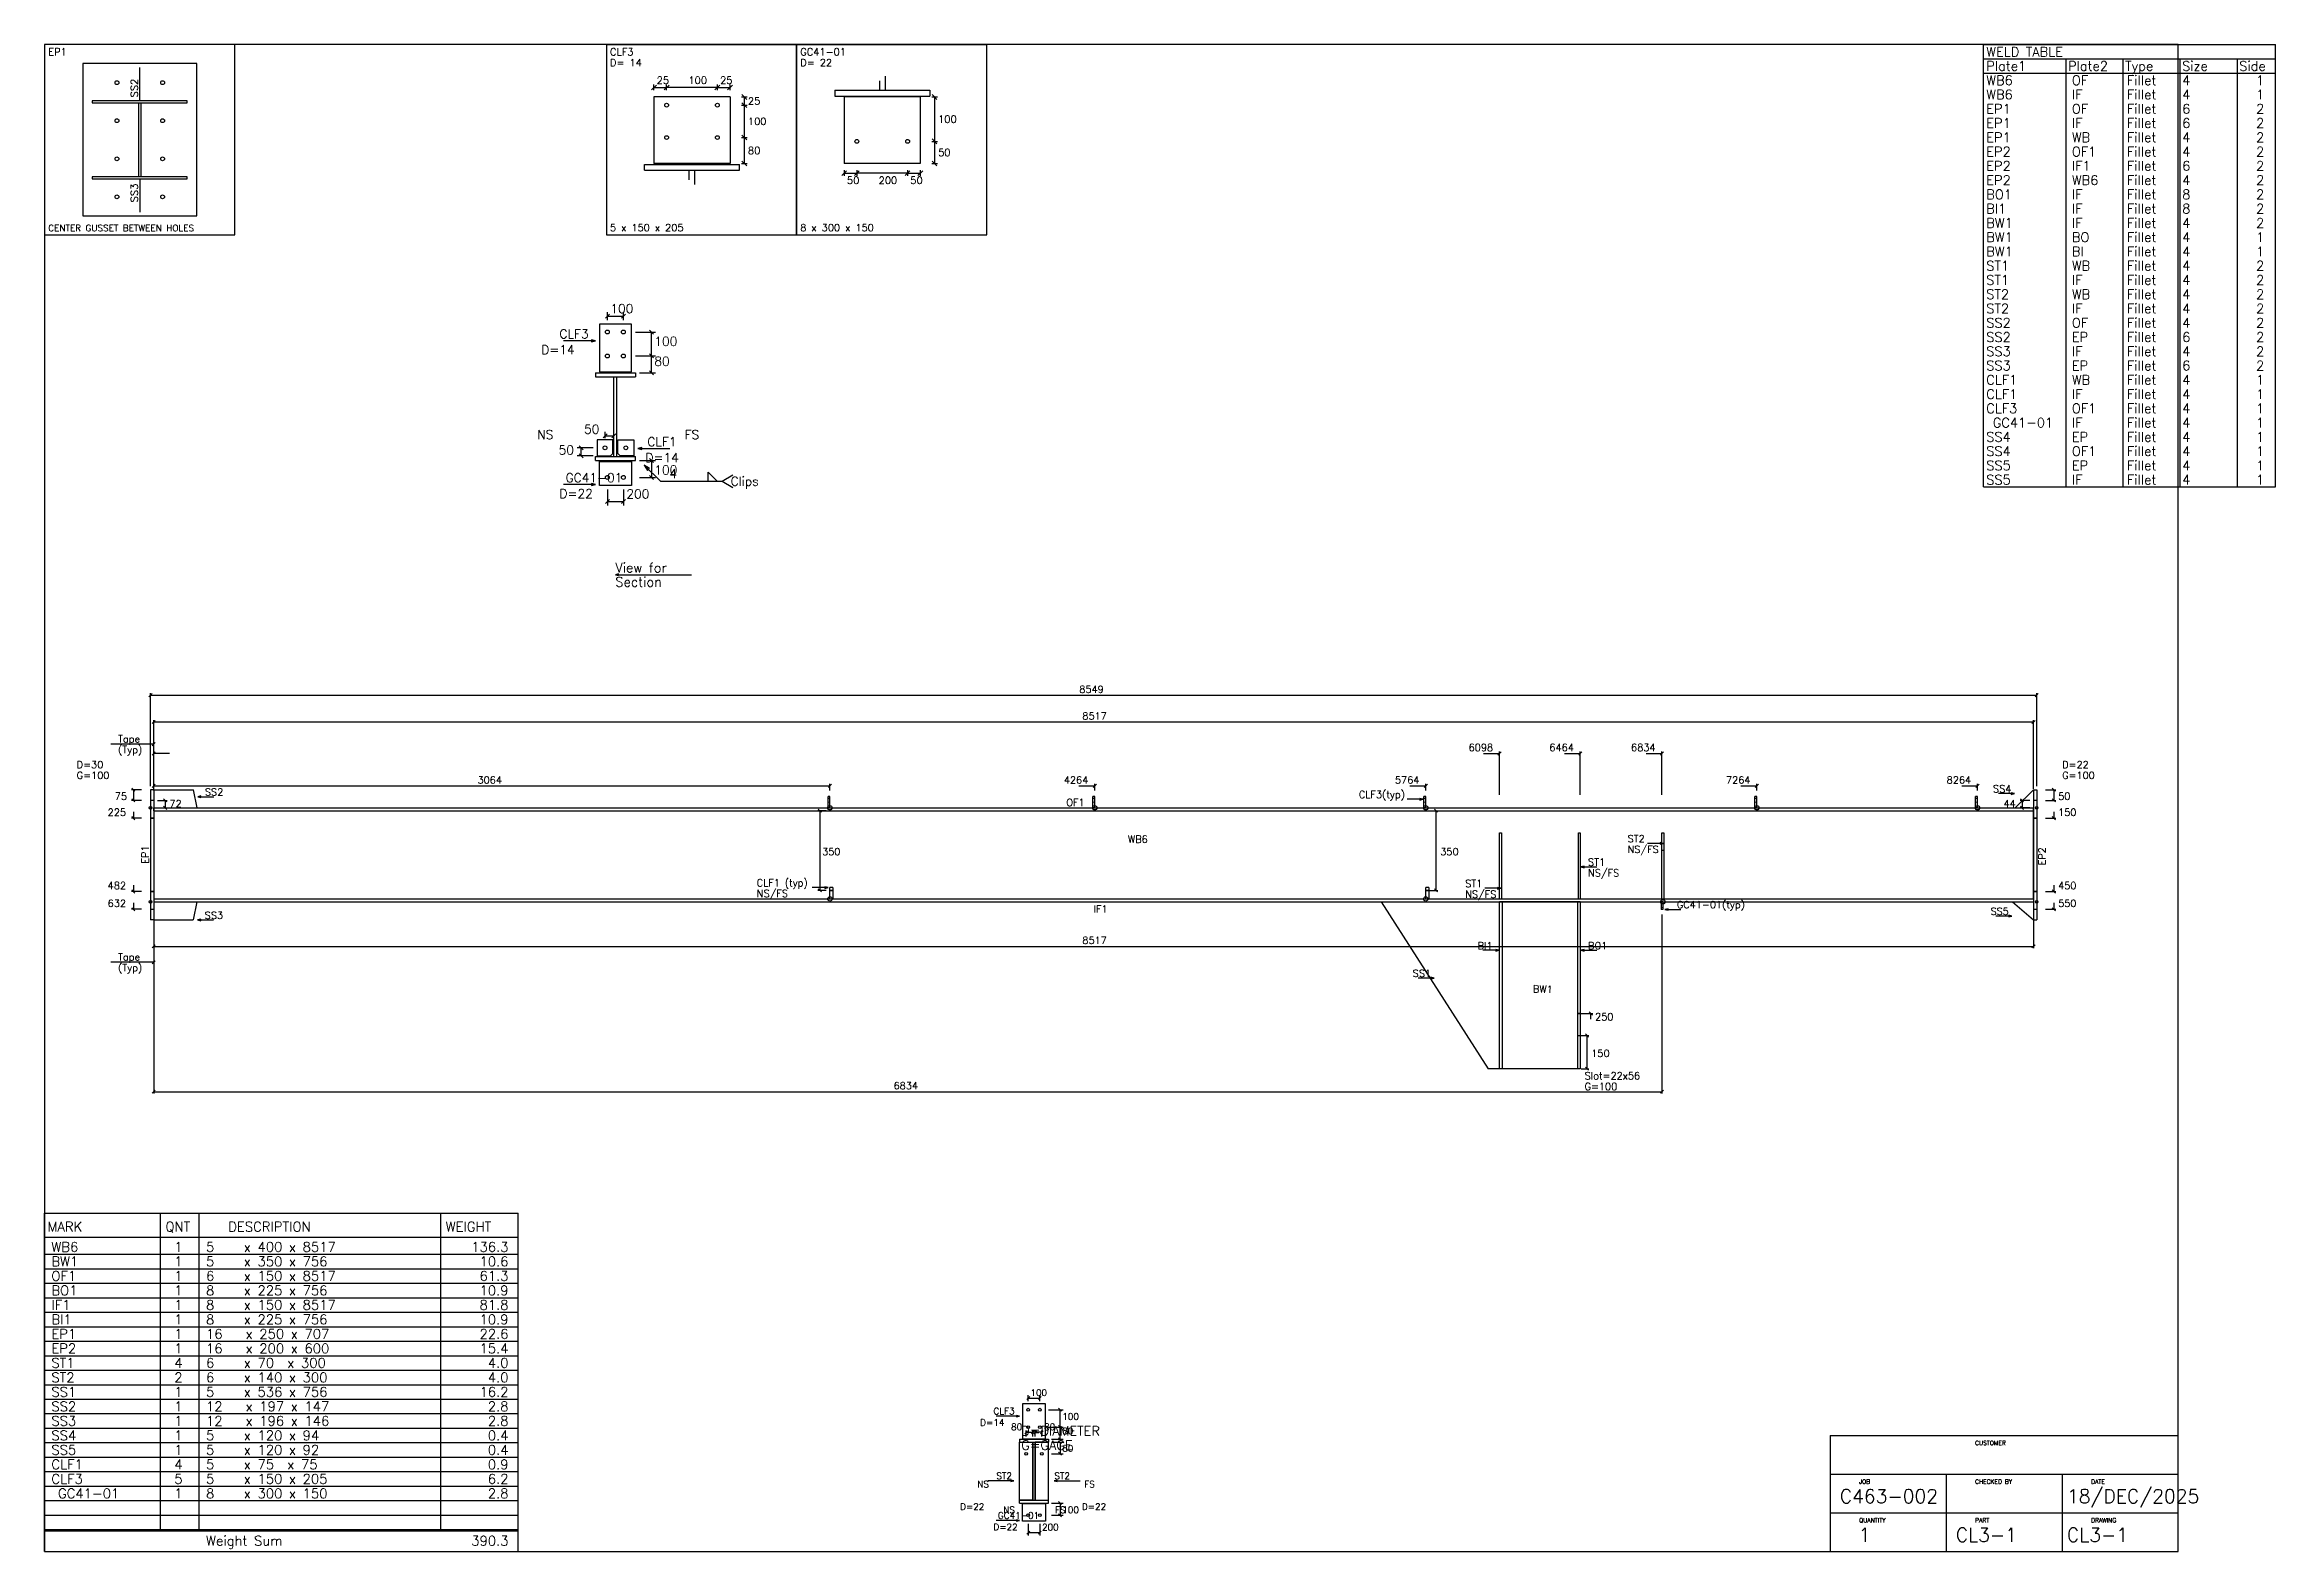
# Model space of a CAD drawing. Extents: x 0 to 879, y 0 to 594.
import ezdxf
from ezdxf.enums import TextEntityAlignment as Align

# ---------------------------------------------------------------- set-up
doc = ezdxf.new("R2010")
doc.units = 0
doc.linetypes.add('CONTIN', pattern=[0])
doc.linetypes.add('DASHED', pattern=[2.3812, 1.5875, -0.7937])
doc.layers.get('0').update_dxf_attribs({"linetype": 'CONTIN'})
for name, color, linetype in [('1', 7, 'CONTIN'), ('11', 7, 'CONTIN'), ('12', 2, 'CONTIN'), ('13', 2, 'CONTIN'), ('14', 7, 'CONTIN'), ('15', 6, 'CONTIN'), ('2', 7, 'CONTIN'), ('20', 7, 'CONTIN'), ('21', 7, 'CONTIN'), ('22', 7, 'CONTIN'), ('3', 1, 'CONTIN'), ('4', 1, 'CONTIN'), ('5', 7, 'CONTIN'), ('6', 4, 'CONTIN'), ('7', 3, 'DASHED'), ('9', 7, 'CONTIN')]:
    doc.layers.add(name, color=color, linetype=linetype)
doc.styles.add('SIMPLEX', font='SIMPLEX')

# ---------------------------------------------------------------- blocks, each defined once
blk = doc.blocks.new('ARROW')
at = {"layer": '2'}
blk.add_line((-0.635, -0.635), (0.635, 0.635), dxfattribs=at)
blk = doc.blocks.new('FLGHOL')
at = {"layer": '6'}
blk.add_solid([(-6.35, 0), (6.35, 0), (-6.35, 25.4), (6.35, 25.4)], dxfattribs=at)
blk = doc.blocks.new('GRTCLPB')
at = {"layer": '13'}
for p, q in [((-12.7, 0), (-12.7, 152.4)), ((-12.7, 152.4), (12.7, 152.4)), ((-12.7, 0), (12.7, 0)), ((12.7, 0), (12.7, 152.4))]:
    blk.add_line(p, q, dxfattribs=at)
at = {"layer": '6'}
for points in [[(-12.7, 119.38), (12.7, 119.38), (-12.7, 134.62), (12.7, 134.62)], [(-12.7, 68.58), (12.7, 68.58), (-12.7, 83.82), (12.7, 83.82)]]:
    blk.add_solid(points, dxfattribs=at)
blk = doc.blocks.new('ARROWP')
for p, q in [((0, 0), (-1.27, 0.317)), ((-1.27, 0.317), (-1.27, -0.317)), ((-1.27, -0.317), (0, 0))]:
    blk.add_line(p, q)
blk = doc.blocks.new('GRTCLP1')
at = {"layer": '13'}
for p, q in [((-12.7, 0), (-12.7, 101.6)), ((-12.7, 101.6), (12.7, 101.6)), ((-12.7, 0), (12.7, 0)), ((12.7, 0), (12.7, 101.6))]:
    blk.add_line(p, q, dxfattribs=at)
at = {"layer": '6'}
blk.add_solid([(-12.7, 68.58), (12.7, 68.58), (-12.7, 83.82), (12.7, 83.82)], dxfattribs=at)
blk = doc.blocks.new('BRCCLP', base_point=(12.7, 0))
at = {"layer": '1'}
blk.add_solid([(-12.7, 68.58), (12.7, 68.58), (-12.7, 83.82), (12.7, 83.82)], dxfattribs=at)
at = {"layer": '2'}
for p in [(-12.7, 101.6), (12.7, 0)]:
    blk.add_line(p, (12.7, 101.6), dxfattribs=at)
blk = doc.blocks.new('CIRCLE')
at = {"layer": '1'}
blk.add_circle((0, 0), 10.2, dxfattribs=at)
blk = doc.blocks.new('ASMPIECE', base_point=(246, -6))
at = {"layer": '1'}
for p, q in [((246, -6), (246, 6.971)), ((246, 6.971), (8763.483, 6.971)), ((8763.483, -6), (8763.483, 6.971)), ((246, -6), (246, -406)), ((246, -6), (8763.483, -6)), ((8763.483, -406), (8763.483, -6)), ((3322.971, -354.116), (3322.971, -406)), ((6022.971, -354.116), (6022.971, -406)), ((246, -406), (246, -418.971)), ((246, -406), (8763.483, -406)), ((246, -418.971), (8763.483, -418.971)), ((5807.522, -418.971), (6293.2, -1174.971)), ((6344, -1174.971), (6344, -418.971)), ((6710, -418.971), (6344, -418.971)), ((6356.971, -1174.971), (6356.971, -418.971)), ((6697.028, -418.971), (6697.028, -1174.971)), ((6710, -418.971), (6710, -1174.971)), ((8763.483, -406), (8763.483, -418.971)), ((6344, -1174.971), (6293.2, -1174.971)), ((6710, -1174.971), (6344, -1174.971))]:
    blk.add_line(p, q, dxfattribs=at)
at = {"layer": '12'}
for p, q in [((246, 89.266), (231.588, 89.266)), ((231.588, 89.266), (231.588, -501.266)), ((246, 89.266), (246, -501.266)), ((8763.483, 89.265), (8777.896, 89.265)), ((8763.483, 89.265), (8763.483, -501.266)), ((8777.896, 89.265), (8777.896, -501.266)), ((246, -501.266), (231.588, -501.266)), ((8763.483, -501.266), (8777.896, -501.266))]:
    blk.add_line(p, q, dxfattribs=at)
at = {"layer": '15'}
for centre in [(3310, 6.971), (4510, 6.971), (6010, 6.971), (7510, 6.971), (8510, 6.971), (3310, -406), (6010, -406), (7084.323, -418.971)]:
    blk.add_circle(centre, 9.685, dxfattribs=at)
at = {"layer": '2'}
for p, q in [((231.588, 104.931), (231.588, 525.816)), ((231.588, 517.169), (8777.896, 517.168)), ((8777.896, 104.93), (8777.896, 525.816)), ((246, 93.445), (246, 404.752)), ((8763.483, 93.445), (8763.483, 404.752)), ((246, 396.105), (8763.483, 396.105)), ((246, 91.959), (246, 262.07)), ((318.062, 253.423), (246, 253.423)), ((6271.937, 253.422), (6343.999, 253.422)), ((6343.999, 66.062), (6343.999, 262.07)), ((6637.938, 253.422), (6710, 253.422)), ((6710, 66.062), (6710, 262.07)), ((7007.938, 253.422), (7080, 253.422)), ((7080, 66.062), (7080, 262.07)), ((246, 84.798), (246, 115.064)), ((246, 106.416), (3310, 106.416)), ((3310, 84.798), (3310, 115.064)), ((4437.938, 106.416), (4510, 106.416)), ((4510, 84.798), (4510, 115.064)), ((5937.938, 106.416), (6010, 106.416)), ((6010, 84.798), (6010, 115.064)), ((7437.938, 106.416), (7510, 106.416)), ((7510, 84.798), (7510, 115.064)), ((8437.938, 106.416), (8510, 106.416)), ((8510, 84.798), (8510, 115.064)), ((191.233, 89.266), (145.113, 89.266)), ((191.233, 40.84), (145.113, 40.84)), ((153.761, 89.266), (153.761, 40.84)), ((263.295, 40.84), (306.532, 40.84)), ((263.295, 6.971), (306.532, 6.971)), ((297.885, 40.84), (297.885, 6.971)), ((8746.188, 40.84), (8702.951, 40.84)), ((8746.188, 6.971), (8702.951, 6.971)), ((8711.6, 40.84), (8711.6, 6.971)), ((8818.251, 89.265), (8864.37, 89.265)), ((8818.251, 40.84), (8864.37, 40.84)), ((8855.723, 89.265), (8855.723, 40.84)), ((191.233, -39.869), (145.113, -39.869)), ((153.761, -11.044), (153.761, -39.869)), ((3292.705, -6), (3255.233, -6)), ((3263.881, -6), (3263.881, -367.087)), ((6027.295, -6), (6064.767, -6)), ((6056.12, -6), (6056.12, -367.087)), ((8818.251, -39.869), (8864.37, -39.869)), ((8855.723, -11.045), (8855.723, -39.869)), ((191.233, -372.131), (145.113, -372.131)), ((153.761, -343.306), (153.761, -372.131)), ((3292.705, -367.087), (3255.233, -367.087)), ((6027.295, -367.087), (6064.767, -367.087)), ((8818.251, -372.131), (8864.37, -372.131)), ((8855.723, -343.307), (8855.723, -372.131)), ((191.233, -452.84), (145.113, -452.84)), ((153.761, -424.016), (153.761, -452.84)), ((246, -476.621), (246, -1287.964)), ((7080, -476.621), (7080, -1287.964)), ((8818.251, -452.841), (8864.37, -452.841)), ((8855.723, -424.016), (8855.723, -452.841)), ((8763.483, -505.446), (8763.483, -629.392)), ((246, -620.744), (8763.483, -620.745)), ((6714.323, -924.971), (6766.208, -924.971)), ((6757.56, -950.914), (6757.56, -924.971)), ((6714.323, -1024.971), (6748.913, -1024.971)), ((6740.265, -1024.971), (6740.265, -1174.971)), ((6714.323, -1174.971), (6748.913, -1174.971)), ((246, -1279.317), (7080, -1279.317))]:
    blk.add_line(p, q, dxfattribs=at)
at = {"layer": '3'}
for p, q in [((246, 93.445), (246, 381.693)), ((246, 295.218), (52.298, 295.218)), ((445.883, 56.982), (517.944, 56.982)), ((5997.029, 45.884), (5924.967, 45.884)), ((8677.054, 71.538), (8604.992, 71.538)), ((7085.764, -154.426), (7013.703, -154.426)), ((6712.882, -260.724), (6784.944, -260.724)), ((3301.352, -354.289), (3229.291, -354.289)), ((6349.764, -357.575), (6277.702, -357.575)), ((444.882, -501.266), (516.944, -501.266)), ((7092.971, -453.561), (7165.032, -453.561)), ((8665.335, -483.539), (8593.273, -483.539)), ((246, -505.445), (246, -629.392)), ((246, -505.445), (246, -707.218)), ((246, -692.806), (52.298, -692.806)), ((6341.117, -638.688), (6269.055, -638.688)), ((6712.882, -638.688), (6784.944, -638.688)), ((6047.479, -764.688), (5975.417, -764.688))]:
    blk.add_line(p, q, dxfattribs=at)
at = {"layer": '9'}
for p, q in [((246, 89.266), (426.318, 89.266)), ((443, 6.971), (426.318, 89.266)), ((8679.937, 6.971), (8763.483, 89.265)), ((6343.999, -406), (6343.999, -106)), ((6343.999, -106), (6352.646, -106)), ((6352.646, -106), (6352.646, -406)), ((6701.352, -406), (6701.352, -106)), ((6701.352, -106), (6710, -106)), ((6710, -106), (6710, -406)), ((7080, -406), (7080, -106)), ((7080, -106), (7088.647, -106)), ((7088.647, -106), (7088.647, -406)), ((246, -501.266), (425.318, -501.266)), ((442, -418.971), (425.318, -501.266)), ((6343.999, -406), (6352.646, -406)), ((6701.352, -406), (6710, -406)), ((7080, -406), (7088.647, -406)), ((8668.218, -418.971), (8763.483, -501.266))]:
    blk.add_line(p, q, dxfattribs=at)
at = {"layer": '1', "xscale": -0.34, "yscale": 0.34, "zscale": 0.34}
for p in [(3305.676, 6.971), (4505.676, 6.971), (6005.676, 6.971), (7505.676, 6.971), (8505.676, 6.971)]:
    blk.add_blockref('GRTCLPB', p, dxfattribs=at)
at = {"layer": '15', "xscale": 0.567, "yscale": 0.567, "zscale": 0.567}
for p in [(231.588, 6.971), (8777.896, 6.971), (231.588, -418.971), (8777.896, -418.971)]:
    blk.add_blockref('CIRCLE', p, dxfattribs=at)
at = {"layer": '2', "xscale": 11.348, "yscale": 11.348, "zscale": 11.348}
for p, rotation in [((231.588, 517.169), 180), ((246, 396.105), 180), ((246, 253.423), 180), ((246, 106.416), 180), ((153.761, 89.266), 90), ((153.761, 40.84), -90), ((297.885, 40.84), 90), ((297.885, 6.971), -90), ((3263.881, -6), 90), ((6056.12, -6), 90), ((8711.6, 40.84), 90), ((8711.6, 6.971), -90), ((8855.723, 89.265), 90), ((8855.723, 40.84), -90), ((153.761, -39.869), -90), ((8855.723, -39.869), -90), ((153.761, -372.131), -90), ((3263.881, -367.087), -90), ((6056.12, -367.087), -90), ((8855.723, -372.131), -90), ((153.761, -452.84), -90), ((8855.723, -452.841), -90), ((6757.56, -924.971), 90), ((6740.265, -1024.971), 90), ((6740.265, -1174.971), -90), ((246, -1279.317), 180)]:
    blk.add_blockref('ARROW', p, dxfattribs=dict(at, rotation=rotation))
for p in [(8777.896, 517.168), (8763.483, 396.105), (6343.999, 253.422), (6710, 253.422), (7080, 253.422), (3310, 106.416), (4510, 106.416), (6010, 106.416), (7510, 106.416), (8510, 106.416), (8763.483, -620.745), (7080, -1279.317)]:
    blk.add_blockref('ARROW', p, dxfattribs=at)
at = {"layer": '3', "xscale": 11.348, "yscale": 11.348, "zscale": 11.348}
for name, p in [('ARROW', (246, 295.218)), ('ARROWP', (5997.029, 45.884)), ('ARROWP', (8677.054, 71.538)), ('ARROWP', (7085.764, -154.426)), ('ARROWP', (3301.352, -354.289)), ('ARROWP', (6349.764, -357.575)), ('ARROWP', (8665.335, -483.539)), ('ARROW', (246, -692.806)), ('ARROWP', (6341.117, -638.688)), ('ARROWP', (6047.479, -764.688))]:
    blk.add_blockref(name, p, dxfattribs=at)
at = {"layer": '3', "xscale": 11.348, "yscale": 11.348, "zscale": 11.348, "rotation": 180}
for name, p in [('ARROWP', (445.883, 56.982)), ('ARROWP', (6712.882, -260.724)), ('ARROWP', (444.882, -501.266)), ('ARROWP', (7092.971, -453.561)), ('ARROW', (246, -620.744)), ('ARROWP', (6712.882, -638.688))]:
    blk.add_blockref(name, p, dxfattribs=at)
at = {"layer": '6'}
for p, xscale, yscale, zscale, rotation in [((231.588, 40.84), 0.511, 0.567, 0.567, -90), ((8763.483, 40.84), 0.511, 0.567, 0.567, -90), ((231.588, -39.869), 0.511, 0.567, 0.567, -90), ((8763.483, -39.869), 0.511, 0.567, 0.567, -90), ((7088.647, -186), 0.511, 0.34, 0.34, 90), ((231.588, -372.131), 0.511, 0.567, 0.567, -90), ((8763.483, -372.131), 0.511, 0.567, 0.567, -90), ((231.588, -452.84), 0.511, 0.567, 0.567, -90), ((8763.483, -452.841), 0.511, 0.567, 0.567, -90), ((6697.028, -924.971), -0.511, -0.511, -0.511, 90), ((6697.028, -1024.971), -0.511, -0.511, -0.511, 90)]:
    blk.add_blockref('FLGHOL', p, dxfattribs=dict(at, xscale=xscale, yscale=yscale, zscale=zscale, rotation=rotation))
at = {"layer": '7', "xscale": -0.511, "yscale": 0.511, "zscale": 0.511}
for p in [(3310, -406), (6010, -406)]:
    blk.add_blockref('BRCCLP', p, dxfattribs=at)
at = {"layer": '7', "xscale": 0.34, "yscale": 0.34, "zscale": 0.34, "rotation": 180}
blk.add_blockref('GRTCLP1', (7080, -418.971), dxfattribs=at)
at = {"style": 'SIMPLEX'}
blk.add_text('BW1', height=32.284, rotation=-1.571, dxfattribs=at).set_placement((6494.716, -829.255))
at = {"layer": '11', "style": 'SIMPLEX'}
for s, p in [('8549', (4440.175, 527.93)), ('8517', (4453.941, 406.866)), ('6098', (6204.103, 264.184)), ('6464', (6570.104, 264.184)), ('6834', (6940.104, 264.184)), ('3064', (1713.433, 117.178)), ('4264', (4370.104, 117.178)), ('5764', (5870.104, 117.177)), ('7264', (7370.104, 117.177)), ('8264', (8370.104, 117.177)), ('225', (37.501, -29.108)), ('75', (69.785, 43.53)), ('72', (317.293, 9.661)), ('44', (8627.623, 9.661)), ('50', (8875.132, 43.53)), ('150', (8875.132, -29.108)), ('350', (3274.642, -208.066)), ('350', (6075.528, -208.066)), ('482', (37.501, -361.37)), ('450', (8875.132, -361.37)), ('632', (37.501, -442.079)), ('550', (8875.132, -442.079)), ('8517', (4453.941, -609.983)), ('250', (6776.969, -956.179)), ('150', (6759.674, -1121.494)), ('6834', (3598.433, -1268.556))]:
    blk.add_text(s, height=32.284, dxfattribs=at).set_placement(p)
at = {"layer": '21', "style": 'SIMPLEX'}
for s, p in [('D=30', (-102.779, 186.117)), ('D=22', (8893.195, 186.116)), ('G=100', (-102.779, 137.691)), ('G=100', (8893.195, 137.691)), ('Slot=22x56', (6729.313, -1223.397)), ('G=100', (6729.313, -1271.822))]:
    blk.add_text(s, height=32.284, dxfattribs=at).set_placement(p)
at = {"layer": '3', "style": 'SIMPLEX'}
for s, p in [('Tape', (84.582, 303.289)), ('(Typ)', (84.582, 254.864)), ('SS4', (8580.202, 76.919)), ('SS2', (478.166, 62.363)), ('OF1', (4380.865, 15.042)), ('CLF3(typ)', (5706.476, 51.265)), ('WB6', (4660, -151.277)), ('ST2', (6924.345, -149.045)), ('NS/FS', (6924.345, -197.471)), ('ST1', (6745.167, -255.343)), ('NS/FS', (6745.167, -303.769)), ('CLF1 (typ)', (2978.515, -348.908)), ('NS/FS', (2978.515, -397.333)), ('ST1', (6188.346, -352.194)), ('NS/FS', (6188.346, -400.62)), ('SS3', (477.166, -495.885)), ('IF1', (4504.742, -467.397)), (' GC41-01(typ)', (7125.255, -448.18)), ('SS5', (8568.483, -478.158)), ('BI1', (6244.266, -633.307)), ('BO1', (6745.167, -633.307)), ('Tape', (84.582, -684.735)), ('(Typ)', (84.582, -733.161)), ('SS1', (5950.627, -759.307))]:
    blk.add_text(s, height=32.284, dxfattribs=at).set_placement(p)
for s, p in [('EP1', (223.517, -246.355)), ('EP2', (8818.251, -254.426))]:
    blk.add_text(s, height=32.284, rotation=90, dxfattribs=at).set_placement(p)
blk = doc.blocks.new('ASMBASE')
for p, q in [((25.4, 25.4), (0, 25.4)), ((0, 25.4), (0, 0)), ((25.4, 0), (25.4, 25.4)), ((20.32, 22.86), (5.08, 22.86)), ((5.08, 22.86), (5.08, 2.54)), ((12.7, 17.882), (12.7, 22.352)), ((20.32, 2.54), (20.32, 22.86)), ((19.05, 17.882), (6.35, 17.882)), ((6.35, 17.882), (6.35, 17.628)), ((19.05, 17.628), (19.05, 17.882)), ((6.35, 17.628), (19.05, 17.628)), ((12.573, 17.628), (12.827, 17.628)), ((12.573, 7.739), (12.573, 17.628)), ((12.827, 17.628), (12.827, 7.739)), ((19.05, 7.739), (6.35, 7.739)), ((6.35, 7.739), (6.35, 7.485)), ((6.35, 7.485), (19.05, 7.485)), ((12.827, 7.739), (12.573, 7.739)), ((12.7, 7.485), (12.7, 3.048)), ((19.05, 7.485), (19.05, 7.739)), ((0, 0), (25.4, 0)), ((5.08, 2.54), (20.32, 2.54))]:
    blk.add_line(p, q)
at = {"layer": '1'}
for centre in [(9.652, 20.32), (15.748, 20.32), (9.652, 15.24), (15.748, 15.24), (9.652, 10.16), (15.748, 10.16), (9.652, 5.08), (15.748, 5.08)]:
    blk.add_circle(centre, 0.254, dxfattribs=at)
at = {"layer": '1', "style": 'SIMPLEX'}
for s, height, p in [('EP1', 0.963, (0.482, 23.955)), ('CENTER GUSSET BETWEEN HOLES', 0.867, (0.482, 0.482))]:
    blk.add_text(s, height=height, dxfattribs=at).set_placement(p)
for s, p in [('SS2', (12.459, 18.363)), ('SS3', (12.459, 4.353))]:
    blk.add_text(s, height=0.963, rotation=90, dxfattribs=at).set_placement(p)
blk = doc.blocks.new('ASMPLATE')
at = {"layer": '14'}
for p, q in [((0, 0), (0, 133.35)), ((0, 133.35), (186.69, 133.35)), ((45.72, 8.096), (45.72, 133.35)), ((60.96, 8.096), (60.96, 133.35)), ((156.21, 8.096), (156.21, 133.35)), ((156.21, 8.096), (156.21, 133.35)), ((186.69, 8.096), (186.69, 133.35)), ((186.69, 0), (186.69, 133.35)), ((0, 123.825), (186.69, 123.825)), ((0, 117.158), (186.69, 117.158)), ((0, 111.443), (186.69, 111.443)), ((0, 105.728), (186.69, 105.728)), ((0, 100.013), (186.69, 100.013)), ((0, 94.298), (186.69, 94.298)), ((0, 88.583), (186.69, 88.583)), ((0, 82.868), (186.69, 82.868)), ((0, 77.153), (186.69, 77.153)), ((0, 71.438), (186.69, 71.438)), ((0, 65.723), (186.69, 65.723)), ((0, 60.008), (186.69, 60.008)), ((0, 54.293), (186.69, 54.293)), ((0, 48.578), (186.69, 48.578)), ((0, 42.863), (186.69, 42.863)), ((0, 37.148), (186.69, 37.148)), ((0, 31.433), (186.69, 31.433)), ((0, 25.718), (186.69, 25.718)), ((0, 20.003), (186.69, 20.003)), ((0, 14.288), (186.69, 14.288)), ((0, 8.573), (186.69, 8.573)), ((0, 8.096), (186.69, 8.096)), ((0, 0), (186.69, 0))]:
    blk.add_line(p, q, dxfattribs=at)
at = {"layer": '14', "style": 'SIMPLEX'}
for s, p in [('MARK', (1.143, 126.111)), ('QNT', (47.625, 126.111)), ('DESCRIPTION', (72.39, 126.111)), ('WEIGHT', (158.115, 126.111)), ('WB6', (2.667, 118.11)), ('BW1', (2.667, 112.395)), ('  1', (45.91, 118.11)), ('  1', (45.91, 112.395)), ('5    x 400 x 8517', (63.627, 118.11)), ('5    x 350 x 756', (63.627, 112.395)), ('OF1', (2.667, 106.68)), ('  1', (45.91, 106.68)), ('6    x 150 x 8517', (63.627, 106.68)), ('BO1', (2.667, 100.965)), ('IF1', (2.667, 95.25)), ('  1', (45.91, 100.965)), ('  1', (45.91, 95.25)), ('8    x 225 x 756', (63.627, 100.965)), ('8    x 150 x 8517', (63.627, 95.25)), ('BI1', (2.667, 89.535)), ('  1', (45.91, 89.535)), ('8    x 225 x 756', (63.627, 89.535)), ('EP1', (2.667, 83.82)), ('EP2', (2.667, 78.105)), ('  1', (45.91, 83.82)), ('  1', (45.91, 78.105)), ('16   x 250 x 707', (63.627, 83.82)), ('16   x 200 x 600', (63.627, 78.105)), ('ST1', (2.667, 72.39)), ('ST2', (2.667, 66.675)), ('  4', (45.91, 72.39)), ('  2', (45.91, 66.675)), ('6    x 70  x 300', (63.627, 72.39)), ('6    x 140 x 300', (63.627, 66.675)), ('SS1', (2.667, 60.96)), ('  1', (45.91, 60.96)), ('5    x 536 x 756', (63.627, 60.96)), ('SS2', (2.667, 55.245)), ('SS3', (2.667, 49.53)), ('  1', (45.91, 55.245)), ('  1', (45.91, 49.53)), ('12   x 197 x 147', (63.627, 55.245)), ('12   x 196 x 146', (63.627, 49.53)), ('SS4', (2.667, 43.815)), ('  1', (45.91, 43.815)), ('5    x 120 x 94', (63.627, 43.815)), ('SS5', (2.667, 38.1)), ('CLF1', (2.667, 32.385)), ('  4', (45.91, 32.385)), ('  1', (45.91, 38.1)), ('5    x 120 x 92', (63.627, 38.1)), ('5    x 75  x 75', (63.627, 32.385)), ('CLF3', (2.667, 26.67)), ('  5', (45.91, 26.67)), ('5    x 150 x 205', (63.627, 26.67)), (' GC41-01', (2.667, 20.955)), ('  1', (45.91, 20.955)), ('8    x 300 x 150', (63.627, 20.955)), ('Weight Sum', (63.627, 2.286))]:
    blk.add_text(s, height=3.81, dxfattribs=at).set_placement(p)
for s, p in [('  136.3', (182.88, 118.11)), ('   10.6', (182.88, 112.395)), ('   61.3', (182.88, 106.68)), ('   81.8', (182.88, 95.25)), ('   10.9', (182.88, 100.965)), ('   10.9', (182.88, 89.535)), ('   22.6', (182.88, 83.82)), ('   15.4', (182.88, 78.105)), ('    4.0', (182.88, 72.39)), ('    4.0', (182.88, 66.675)), ('   16.2', (182.88, 60.96)), ('    2.8', (182.88, 55.245)), ('    2.8', (182.88, 49.53)), ('    0.4', (182.88, 43.815)), ('    0.4', (182.88, 38.1)), ('    0.9', (182.88, 32.385)), ('    6.2', (182.88, 26.67)), ('    2.8', (182.88, 20.955)), ('  390.3', (182.88, 2.286))]:
    blk.add_text(s, height=3.81, dxfattribs=at).set_placement(p, align=Align.RIGHT)
blk = doc.blocks.new('ASMTITLE')
for p, q in [((0, 30.48), (91.44, 30.48)), ((0, 30.48), (0, 0)), ((91.44, 0), (91.44, 30.48)), ((0, 20.32), (91.44, 20.32)), ((30.48, 20.32), (30.48, 0)), ((60.96, 20.32), (60.96, 0)), ((0, 10.16), (91.44, 10.16)), ((0, 0), (91.44, 0))]:
    blk.add_line(p, q)
at = {"style": 'SIMPLEX'}
for s, height, p in [('CUSTOMER', 1.143, (38.1, 27.94)), ('JOB', 1.143, (7.62, 17.78)), ('CHECKED BY', 1.143, (38.1, 17.78)), ('DATE', 1.143, (68.58, 17.78)), ('C463-002', 3.607, (2.54, 12.7)), ('18/DEC/2025', 3.607, (62.23, 12.7)), ('QUANTITY', 1.143, (7.62, 7.62)), ('  1', 3.607, (2.54, 2.54)), ('CL3-1', 3.607, (33.02, 2.54)), ('PART', 1.143, (38.1, 7.62)), ('CL3-1', 3.607, (62.23, 2.54)), ('DRAWING', 1.143, (68.58, 7.62))]:
    blk.add_text(s, height=height, dxfattribs=at).set_placement(p)
blk = doc.blocks.new('ASMSECTN')
at = {"layer": '1'}
for p, q in [((-6.35, 27.94), (6.35, 27.94)), ((-6.35, 27.94), (-6.35, 26.67)), ((-6.35, 26.67), (6.35, 26.67)), ((-0.508, 1.27), (-0.508, 26.67)), ((0.508, 1.27), (0.508, 26.67)), ((6.35, 27.94), (6.35, 26.67)), ((-6.35, 0), (-6.35, 1.27)), ((-6.35, 1.27), (6.35, 1.27)), ((-6.35, 0), (6.35, 0)), ((6.35, 0), (6.35, 1.27))]:
    blk.add_line(p, q, dxfattribs=at)
at = {"layer": '13'}
for p, q in [((5.08, 43.434), (-5.08, 43.434)), ((-5.08, 43.434), (-5.08, 28.194)), ((5.08, 28.194), (5.08, 43.434)), ((-5.08, 28.194), (5.08, 28.194)), ((-0.762, 6.604), (-5.842, 6.604)), ((-5.842, 6.604), (-5.842, 1.524)), ((-5.842, 1.524), (-1.524, 1.524)), ((-0.762, 2.286), (-1.524, 1.524)), ((-0.762, 2.286), (-0.762, 6.604)), ((0.762, 6.604), (5.842, 6.604)), ((0.762, 2.286), (0.762, 6.604)), ((0.762, 2.286), (1.524, 1.524)), ((5.842, 1.524), (1.524, 1.524)), ((5.842, 6.604), (5.842, 1.524)), ((-5.08, -0.254), (5.08, -0.254)), ((-5.08, -7.874), (-5.08, -0.254)), ((5.08, -0.254), (5.08, -7.874)), ((5.08, -7.874), (-5.08, -7.874))]:
    blk.add_line(p, q, dxfattribs=at)
at = {"layer": '3'}
for p, q in [((-2.54, 44.704), (-2.54, 47.244)), ((-2.54, 45.974), (2.54, 45.974)), ((2.54, 44.704), (2.54, 47.244)), ((-6.35, 38.1), (-16.51, 38.1)), ((6.35, 40.894), (12.7, 40.894)), ((11.43, 27.94), (11.43, 40.894)), ((6.35, 33.274), (12.7, 33.274)), ((7.62, 27.94), (12.7, 27.94)), ((-3.302, 7.112), (-3.302, 9.144)), ((-3.302, 7.874), (-0.508, 7.874)), ((-0.508, 7.874), (-0.508, 9.144)), ((-7.112, 4.064), (-12.192, 4.064)), ((-7.112, 1.524), (-12.192, 1.524)), ((-10.922, 1.524), (-10.922, 4.064)), ((7.112, 3.81), (17.272, 3.81)), ((7.62, 0), (12.7, 0)), ((11.43, 0), (11.43, -5.334)), ((7.62, -5.334), (12.7, -5.334)), ((-6.35, -7.62), (-16.51, -7.62)), ((-2.54, -9.144), (-2.54, -14.224)), ((-2.54, -12.954), (2.54, -12.954)), ((2.54, -9.144), (2.54, -14.224))]:
    blk.add_line(p, q, dxfattribs=at)
at = {"layer": '4'}
for p, q in [((9.195, -1.422), (14.315, -6.543)), ((14.315, -6.543), (33.091, -6.543)), ((29.535, -3.698), (32.38, -6.543)), ((29.535, -6.543), (29.535, -3.698)), ((33.091, -6.543), (33.945, -6.543)), ((33.945, -6.543), (37.358, -4.552)), ((33.945, -6.543), (37.358, -8.534))]:
    blk.add_line(p, q, dxfattribs=at)
at = {"layer": '1'}
for p, rotation in [((-2.54, 45.974), 180), ((11.43, 40.894), 90), ((11.43, 33.274), 270), ((11.43, 33.274), 90), ((11.43, 27.94), 270), ((-0.508, 7.874), 180), ((-10.922, 4.064), 270), ((-10.922, 1.524), 90), ((11.43, 0), 90), ((11.43, -5.334), 270), ((-2.54, -12.954), 180)]:
    blk.add_blockref('ARROW', p, dxfattribs=dict(at, rotation=rotation))
for p in [(2.54, 45.974), (-3.302, 7.874), (2.54, -12.954)]:
    blk.add_blockref('ARROW', p, dxfattribs=at)
at = {"layer": '1', "xscale": 0.06, "yscale": 0.06, "zscale": 0.06}
for p in [(-2.54, 40.894), (2.54, 40.894), (-2.54, 33.274), (2.54, 33.274), (-3.302, 4.064), (3.302, 4.064)]:
    blk.add_blockref('CIRCLE', p, dxfattribs=at)
at = {"layer": '1', "xscale": 0.06, "yscale": 0.06, "zscale": 0.06, "rotation": 90}
for p in [(-2.54, -5.334), (2.54, -5.334)]:
    blk.add_blockref('CIRCLE', p, dxfattribs=at)
at = {"layer": '3'}
for p in [(-6.35, 38.1), (-6.35, -7.62)]:
    blk.add_blockref('ARROWP', p, dxfattribs=at)
at = {"layer": '3', "rotation": 180}
blk.add_blockref('ARROWP', (7.112, 3.81), dxfattribs=at)
at = {"layer": '4', "xscale": 1.5, "yscale": 1.5, "zscale": 1.5, "rotation": 135}
blk.add_blockref('ARROWP', (9.195, -1.422), dxfattribs=at)
at = {"layer": '1', "style": 'SIMPLEX'}
for s, p in [('CLF3', (-17.78, 38.862)), ('CLF1', (10.16, 4.572)), (' GC41-01', (-17.78, -6.858))]:
    blk.add_text(s, height=2.845, dxfattribs=at).set_placement(p)
at = {"layer": '21', "style": 'SIMPLEX'}
for s, p in [('D=14', (-23.571, 33.833)), ('D=14', (9.55, -0.457)), ('D=22', (-17.78, -11.887))]:
    blk.add_text(s, height=2.845, dxfattribs=at).set_placement(p)
at = {"layer": '3', "style": 'SIMPLEX'}
for s, p in [('100', (-1.592, 46.922)), ('100', (12.378, 36.508)), ('80', (12.378, 30.158)), ('NS', (-24.841, 6.858)), ('50', (-9.94, 8.568)), ('FS', (21.996, 6.858)), ('50', (-18.068, 1.964)), ('100', (12.378, -4.386)), ('200', (3.488, -12.006))]:
    blk.add_text(s, height=2.845, dxfattribs=at).set_placement(p)
at = {"layer": '4', "style": 'SIMPLEX'}
blk.add_text('Clips', height=2.845, dxfattribs=at).set_placement((36.647, -7.965))
at = {"layer": '5', "style": 'SIMPLEX'}
blk.add_text('4', height=2.845, dxfattribs=at).set_placement((17.16, -5.595))
blk = doc.blocks.new('ASMSECT2')
at = {"layer": '1'}
for p, q in [((-6.35, 27.94), (6.35, 27.94)), ((-6.35, 27.94), (-6.35, 26.67)), ((-6.35, 26.67), (6.35, 26.67)), ((-0.508, 1.27), (-0.508, 26.67)), ((0.508, 1.27), (0.508, 26.67)), ((6.35, 27.94), (6.35, 26.67)), ((-6.35, 0), (-6.35, 1.27)), ((-6.35, 1.27), (6.35, 1.27)), ((-6.35, 0), (6.35, 0)), ((6.35, 0), (6.35, 1.27))]:
    blk.add_line(p, q, dxfattribs=at)
at = {"layer": '13'}
for p, q in [((5.08, 43.434), (-5.08, 43.434)), ((-5.08, 43.434), (-5.08, 28.194)), ((5.08, 28.194), (5.08, 43.434)), ((-6.35, 1.27), (-6.35, 26.67)), ((-6.35, 26.67), (-0.508, 26.67)), ((-5.08, 28.194), (5.08, 28.194)), ((-0.508, 26.67), (-0.508, 1.27)), ((6.35, 26.67), (0.508, 26.67)), ((0.508, 26.67), (0.508, 1.27)), ((6.35, 1.27), (6.35, 26.67)), ((-0.508, 1.27), (-6.35, 1.27)), ((0.508, 1.27), (6.35, 1.27)), ((-5.08, -0.254), (5.08, -0.254)), ((-5.08, -7.874), (-5.08, -0.254)), ((5.08, -7.874), (-5.08, -7.874)), ((5.08, -0.254), (5.08, -7.874))]:
    blk.add_line(p, q, dxfattribs=at)
at = {"layer": '3'}
for p, q in [((-2.54, 44.704), (-2.54, 47.244)), ((-2.54, 45.974), (2.54, 45.974)), ((2.54, 44.704), (2.54, 47.244)), ((6.35, 40.894), (12.7, 40.894)), ((11.43, 27.94), (11.43, 40.894)), ((-6.35, 38.1), (-16.51, 38.1)), ((-3.429, 29.21), (-3.429, 31.75)), ((-3.429, 30.988), (-0.508, 30.988)), ((-0.508, 29.21), (-0.508, 31.75)), ((0.508, 29.21), (0.508, 31.75)), ((3.429, 30.988), (0.508, 30.988)), ((3.429, 29.21), (3.429, 31.75)), ((6.35, 33.274), (12.7, 33.274)), ((7.62, 27.94), (12.7, 27.94)), ((7.62, 26.67), (12.7, 26.67)), ((7.62, 26.67), (12.7, 26.67)), ((7.62, 21.59), (12.7, 21.59)), ((7.62, 21.59), (12.7, 21.59)), ((11.43, 26.67), (11.43, 21.59)), ((11.43, 26.67), (11.43, 21.59)), ((-8.89, 9.737), (-20.269, 9.737)), ((7.62, 0), (12.7, 0)), ((8.89, 9.737), (20.269, 9.737)), ((11.43, 0), (11.43, -5.334)), ((-6.35, -7.62), (-16.51, -7.62)), ((-2.54, -9.144), (-2.54, -14.224)), ((2.54, -9.144), (2.54, -14.224)), ((7.62, -5.334), (12.7, -5.334)), ((-2.54, -12.954), (2.54, -12.954))]:
    blk.add_line(p, q, dxfattribs=at)
at = {"layer": '1'}
for p, rotation in [((-2.54, 45.974), 180), ((11.43, 40.894), 90), ((-3.429, 30.988), 180), ((-0.508, 30.988), 360), ((0.508, 30.988), 180), ((11.43, 33.274), 270), ((11.43, 33.274), 90), ((11.43, 27.94), 270), ((11.43, 26.67), 90), ((11.43, 26.67), 90), ((11.43, 21.59), 270), ((11.43, 21.59), 270), ((11.43, 0), 90), ((11.43, -5.334), 270), ((-2.54, -12.954), 180)]:
    blk.add_blockref('ARROW', p, dxfattribs=dict(at, rotation=rotation))
at = {"layer": '1', "xscale": 0.06, "yscale": 0.06, "zscale": 0.06}
for p in [(-2.54, 40.894), (2.54, 40.894), (-2.54, 33.274), (2.54, 33.274), (-3.429, 21.59), (3.429, 21.59)]:
    blk.add_blockref('CIRCLE', p, dxfattribs=at)
at = {"layer": '1'}
for p in [(2.54, 45.974), (3.429, 30.988), (2.54, -12.954)]:
    blk.add_blockref('ARROW', p, dxfattribs=at)
at = {"layer": '1', "xscale": 0.06, "yscale": 0.06, "zscale": 0.06, "rotation": 90}
for p in [(-2.54, -5.334), (2.54, -5.334)]:
    blk.add_blockref('CIRCLE', p, dxfattribs=at)
at = {"layer": '3'}
for p in [(-6.35, 38.1), (-6.35, -7.62)]:
    blk.add_blockref('ARROWP', p, dxfattribs=at)
for p, rotation in [((-8.89, 9.737), 360), ((8.89, 9.737), 180)]:
    blk.add_blockref('ARROWP', p, dxfattribs=dict(at, rotation=rotation))
at = {"layer": '1', "style": 'SIMPLEX'}
for s, p in [('CLF3', (-17.78, 38.862)), ('ST2', (-16.51, 10.499)), ('ST2', (8.89, 10.499)), (' GC41-01', (-17.78, -6.858))]:
    blk.add_text(s, height=2.845, dxfattribs=at).set_placement(p)
at = {"layer": '21', "style": 'SIMPLEX'}
for s, p in [('D=14', (-23.571, 33.833)), ('D=22', (-32.36, -2.997)), ('D=22', (-17.78, -11.887)), ('D=22', (20.98, -2.997))]:
    blk.add_text(s, height=2.845, dxfattribs=at).set_placement(p)
at = {"layer": '3', "style": 'SIMPLEX'}
for s, p in [('100', (-1.592, 46.922)), ('100', (12.378, 36.508)), ('80', (-10.067, 31.936)), ('80', (4.377, 31.936)), ('80', (12.378, 30.158)), ('80', (12.378, 22.538)), ('80', (12.378, 22.538)), ('NS', (-24.841, 6.858)), ('FS', (21.996, 6.858)), ('NS', (-13.462, -4.42)), ('200', (3.488, -12.006)), ('FS', (9.195, -4.42)), ('100', (12.378, -4.386))]:
    blk.add_text(s, height=2.845, dxfattribs=at).set_placement(p)
blk = doc.blocks.new('ASMBOLT')
at = {"layer": '21', "style": 'SIMPLEX'}
for s, p in [('D=DIAMETER', (0, 5.715)), ('G=GAGE', (0, 0))]:
    blk.add_text(s, height=3.81, dxfattribs=at).set_placement(p)
blk = doc.blocks.new('ASMVIEW')
at = {"layer": '21'}
blk.add_line((0, 0), (30.48, 0), dxfattribs=at)
at = {"layer": '21', "rotation": 180}
blk.add_blockref('ARROWP', (0, 0), dxfattribs=at)
at = {"layer": '21', "style": 'SIMPLEX'}
for s, p in [('View for', (0, 0.953)), ('Section', (0, -4.762))]:
    blk.add_text(s, height=3.81, dxfattribs=at).set_placement(p)
blk = doc.blocks.new('ASM_WELD', base_point=(0, 177.165))
at = {"layer": '20'}
for p, q in [((0, 177.165), (116.967, 177.165)), ((0, 0), (0, 177.165)), ((0, 171.45), (116.967, 171.45)), ((33.147, 0), (33.147, 171.45)), ((56.007, 0), (56.007, 171.45)), ((78.867, 0), (78.867, 171.45)), ((101.727, 0), (101.727, 171.45)), ((116.967, 0), (116.967, 177.165)), ((0, 165.735), (116.967, 165.735)), ((0, 0), (116.967, 0))]:
    blk.add_line(p, q, dxfattribs=at)
at = {"layer": '14', "style": 'SIMPLEX'}
for s, p in [('WELD TABLE', (1.143, 172.403)), ('Plate1', (1.143, 166.688)), ('Plate2', (33.909, 166.688)), ('Type', (56.769, 166.688)), ('Size', (79.629, 166.688)), ('Side', (102.489, 166.688)), ('WB6', (1.143, 160.973)), ('OF', (35.433, 160.973)), ('Fillet', (57.531, 160.973)), ('4', (79.629, 160.973)), ('  1', (104.013, 160.973)), ('WB6', (1.143, 155.258)), ('EP1', (1.143, 149.543)), ('OF', (35.433, 149.543)), ('IF', (35.433, 155.258)), ('Fillet', (57.531, 155.258)), ('Fillet', (57.531, 149.543)), ('4', (79.629, 155.258)), ('6', (79.629, 149.543)), ('  2', (104.013, 149.543)), ('  1', (104.013, 155.258)), ('EP1', (1.143, 143.828)), ('IF', (35.433, 143.828)), ('Fillet', (57.531, 143.828)), ('6', (79.629, 143.828)), ('  2', (104.013, 143.828)), ('EP1', (1.143, 138.113)), ('EP2', (1.143, 132.398)), ('WB', (35.433, 138.113)), ('OF1', (35.433, 132.398)), ('Fillet', (57.531, 138.113)), ('Fillet', (57.531, 132.398)), ('4', (79.629, 138.113)), ('4', (79.629, 132.398)), ('  2', (104.013, 138.113)), ('  2', (104.013, 132.398)), ('EP2', (1.143, 126.683)), ('IF1', (35.433, 126.683)), ('Fillet', (57.531, 126.683)), ('6', (79.629, 126.683)), ('  2', (104.013, 126.683)), ('EP2', (1.143, 120.968)), ('BO1', (1.143, 115.253)), ('WB6', (35.433, 120.968)), ('IF', (35.433, 115.253)), ('Fillet', (57.531, 120.968)), ('Fillet', (57.531, 115.253)), ('4', (79.629, 120.968)), ('8', (79.629, 115.253)), ('  2', (104.013, 120.968)), ('  2', (104.013, 115.253)), ('BI1', (1.143, 109.538)), ('BW1', (1.143, 103.823)), ('IF', (35.433, 109.538)), ('IF', (35.433, 103.823)), ('Fillet', (57.531, 109.538)), ('Fillet', (57.531, 103.823)), ('8', (79.629, 109.538)), ('4', (79.629, 103.823)), ('  2', (104.013, 109.538)), ('  2', (104.013, 103.823)), ('BW1', (1.143, 98.108)), ('BO', (35.433, 98.108)), ('Fillet', (57.531, 98.108)), ('4', (79.629, 98.108)), ('  1', (104.013, 98.108)), ('ST1', (1.143, 86.678)), ('BW1', (1.143, 92.393)), ('WB', (35.433, 86.678)), ('BI', (35.433, 92.393)), ('Fillet', (57.531, 92.393)), ('Fillet', (57.531, 86.678)), ('4', (79.629, 92.393)), ('4', (79.629, 86.678)), ('  2', (104.013, 86.678)), ('  1', (104.013, 92.393)), ('ST1', (1.143, 80.963)), ('IF', (35.433, 80.963)), ('Fillet', (57.531, 80.963)), ('4', (79.629, 80.963)), ('  2', (104.013, 80.963)), ('ST2', (1.143, 75.248)), ('ST2', (1.143, 69.533)), ('WB', (35.433, 75.248)), ('IF', (35.433, 69.533)), ('Fillet', (57.531, 75.248)), ('Fillet', (57.531, 69.533)), ('4', (79.629, 75.248)), ('4', (79.629, 69.533)), ('  2', (104.013, 75.248)), ('  2', (104.013, 69.533)), ('SS2', (1.143, 63.818)), ('OF', (35.433, 63.818)), ('Fillet', (57.531, 63.818)), ('4', (79.629, 63.818)), ('  2', (104.013, 63.818)), ('SS2', (1.143, 58.103)), ('SS3', (1.143, 52.388)), ('EP', (35.433, 58.103)), ('IF', (35.433, 52.388)), ('Fillet', (57.531, 58.103)), ('Fillet', (57.531, 52.388)), ('4', (79.629, 52.388)), ('6', (79.629, 58.103)), ('  2', (104.013, 58.103)), ('  2', (104.013, 52.388)), ('SS3', (1.143, 46.673)), ('CLF1', (1.143, 40.958)), ('WB', (35.433, 40.958)), ('EP', (35.433, 46.673)), ('Fillet', (57.531, 46.673)), ('Fillet', (57.531, 40.958)), ('4', (79.629, 40.958)), ('6', (79.629, 46.673)), ('  2', (104.013, 46.673)), ('  1', (104.013, 40.958)), ('CLF1', (1.143, 35.243)), ('IF', (35.433, 35.243)), ('Fillet', (57.531, 35.243)), ('4', (79.629, 35.243)), ('  1', (104.013, 35.243)), ('CLF3', (1.143, 29.528)), (' GC41-01', (1.143, 23.813)), ('OF1', (35.433, 29.528)), ('IF', (35.433, 23.813)), ('Fillet', (57.531, 29.528)), ('Fillet', (57.531, 23.813)), ('4', (79.629, 29.528)), ('4', (79.629, 23.813)), ('  1', (104.013, 29.528)), ('  1', (104.013, 23.813)), ('SS4', (1.143, 18.098)), ('EP', (35.433, 18.098)), ('Fillet', (57.531, 18.098)), ('4', (79.629, 18.098)), ('  1', (104.013, 18.098)), ('SS4', (1.143, 12.383)), ('SS5', (1.143, 6.668)), ('OF1', (35.433, 12.383)), ('EP', (35.433, 6.668)), ('Fillet', (57.531, 12.383)), ('Fillet', (57.531, 6.668)), ('4', (79.629, 12.383)), ('4', (79.629, 6.668)), ('  1', (104.013, 12.383)), ('  1', (104.013, 6.668)), ('SS5', (1.143, 0.953)), ('IF', (35.433, 0.953)), ('Fillet', (57.531, 0.953)), ('4', (79.629, 0.953)), ('  1', (104.013, 0.953))]:
    blk.add_text(s, height=3.81, dxfattribs=at).set_placement(p)
blk = doc.blocks.new('ARROWD')
at = {"layer": '2'}
blk.add_line((-0.635, -0.635), (0.635, 0.635), dxfattribs=at)
blk = doc.blocks.new('GC-1')
at = {"layer": '1'}
for p, q in [((50.8, 50.8), (0, 50.8)), ((0, 50.8), (0, 0)), ((50.8, 0), (50.8, 50.8)), ((0, 0), (50.8, 0))]:
    blk.add_line(p, q, dxfattribs=at)
at = {"layer": '13'}
for p, q in [((33.02, 36.83), (12.7, 36.83)), ((12.7, 36.83), (12.7, 19.05)), ((33.02, 36.83), (33.02, 19.05)), ((33.02, 19.05), (12.7, 19.05))]:
    blk.add_line(p, q, dxfattribs=at)
at = {"layer": '2'}
for p, q in [((12.7, 38.608), (12.7, 40.132)), ((12.7, 39.37), (16.087, 39.37)), ((16.087, 38.608), (16.087, 40.132)), ((16.087, 38.608), (16.087, 40.132)), ((29.633, 39.37), (16.087, 39.37)), ((29.633, 38.608), (29.633, 40.132)), ((29.633, 39.37), (33.02, 39.37)), ((33.02, 38.608), (33.02, 40.132)), ((36.068, 36.83), (37.592, 36.83)), ((36.83, 36.83), (36.83, 34.662)), ((36.068, 34.662), (37.592, 34.662)), ((36.068, 34.662), (37.592, 34.662)), ((36.83, 34.662), (36.83, 25.989)), ((36.068, 25.989), (37.592, 25.989)), ((36.83, 25.989), (36.83, 19.05)), ((36.068, 19.05), (37.592, 19.05))]:
    blk.add_line(p, q, dxfattribs=at)
at = {"layer": '3'}
for p, q in [((10.16, 18.796), (35.56, 18.796)), ((10.16, 17.272), (10.16, 18.796)), ((35.56, 17.272), (35.56, 18.796)), ((10.16, 17.272), (35.56, 17.272)), ((22.098, 14.732), (22.098, 17.272)), ((23.622, 13.462), (23.622, 17.272))]:
    blk.add_line(p, q, dxfattribs=at)
at = {"layer": '6'}
for centre in [(16.087, 34.662), (29.633, 34.662), (16.087, 25.989), (29.633, 25.989)]:
    blk.add_circle(centre, 0.508, dxfattribs=at)
at = {"layer": '2'}
for p, rotation in [((12.7, 39.37), 180), ((16.087, 39.37), 180), ((29.633, 39.37), 180), ((36.83, 36.83), 90), ((36.83, 34.662), -90), ((36.83, 34.662), 90), ((36.83, 25.989), -90), ((36.83, 25.989), -90), ((36.83, 19.05), -90)]:
    blk.add_blockref('ARROWD', p, dxfattribs=dict(at, rotation=rotation))
for p in [(16.087, 39.37), (29.633, 39.37), (33.02, 39.37)]:
    blk.add_blockref('ARROWD', p, dxfattribs=at)
at = {"layer": '11', "style": 'SIMPLEX'}
for s, p in [('25', (13.43, 40.333)), ('100', (21.897, 40.333)), ('25', (30.363, 40.333)), ('25', (37.793, 34.782)), ('100', (37.793, 29.362)), ('80', (37.793, 21.556))]:
    blk.add_text(s, height=1.927, dxfattribs=at).set_placement(p)
at = {"layer": '2', "style": 'SIMPLEX'}
for s, p in [('CLF3', (0.963, 47.91)), ('5 x 150 x 205', (0.963, 0.963))]:
    blk.add_text(s, height=1.927, dxfattribs=at).set_placement(p)
at = {"layer": '21', "style": 'SIMPLEX'}
blk.add_text('D= 14', height=1.927, dxfattribs=at).set_placement((0.963, 45.019))
blk = doc.blocks.new('GC-51')
at = {"layer": '1'}
for p, q in [((50.8, 50.8), (0, 50.8)), ((0, 50.8), (0, 0)), ((50.8, 0), (50.8, 50.8)), ((0, 0), (50.8, 0))]:
    blk.add_line(p, q, dxfattribs=at)
at = {"layer": '13'}
for p, q in [((33.02, 36.83), (12.7, 36.83)), ((12.7, 36.83), (12.7, 19.05)), ((33.02, 36.83), (33.02, 19.05)), ((33.02, 19.05), (12.7, 19.05))]:
    blk.add_line(p, q, dxfattribs=at)
at = {"layer": '2'}
for p, q in [((36.068, 36.83), (37.592, 36.83)), ((36.83, 36.83), (36.83, 24.977)), ((36.068, 24.977), (37.592, 24.977)), ((36.83, 24.977), (36.83, 19.05)), ((36.068, 19.05), (37.592, 19.05)), ((12.7, 17.272), (12.7, 15.748)), ((12.7, 16.51), (16.087, 16.51)), ((16.087, 17.272), (16.087, 15.748)), ((16.087, 17.272), (16.087, 15.748)), ((29.633, 16.51), (16.087, 16.51)), ((29.633, 17.272), (29.633, 15.748)), ((29.633, 16.51), (33.02, 16.51)), ((33.02, 17.272), (33.02, 15.748))]:
    blk.add_line(p, q, dxfattribs=at)
at = {"layer": '3'}
for p, q in [((23.622, 42.418), (23.622, 38.608)), ((10.16, 38.608), (35.56, 38.608)), ((10.16, 38.608), (10.16, 37.084)), ((10.16, 37.084), (35.56, 37.084)), ((22.098, 41.148), (22.098, 38.608)), ((35.56, 38.608), (35.56, 37.084))]:
    blk.add_line(p, q, dxfattribs=at)
at = {"layer": '6'}
for centre in [(16.087, 24.977), (29.633, 24.977)]:
    blk.add_circle(centre, 0.508, dxfattribs=at)
at = {"layer": '2'}
for p, rotation in [((36.83, 36.83), 90), ((36.83, 24.977), -90), ((36.83, 24.977), -90), ((36.83, 19.05), -90), ((12.7, 16.51), 180), ((16.087, 16.51), 180), ((29.633, 16.51), 180)]:
    blk.add_blockref('ARROWD', p, dxfattribs=dict(at, rotation=rotation))
for p in [(16.087, 16.51), (29.633, 16.51), (33.02, 16.51)]:
    blk.add_blockref('ARROWD', p, dxfattribs=at)
at = {"layer": '11', "style": 'SIMPLEX'}
for s, p in [('100', (37.793, 29.94)), ('50', (37.793, 21.05)), ('50', (13.43, 13.62)), ('200', (21.897, 13.62)), ('50', (30.363, 13.62))]:
    blk.add_text(s, height=1.927, dxfattribs=at).set_placement(p)
at = {"layer": '2', "style": 'SIMPLEX'}
for s, p in [('GC41-01', (0.963, 47.91)), ('8 x 300 x 150', (0.963, 0.963))]:
    blk.add_text(s, height=1.927, dxfattribs=at).set_placement(p)
at = {"layer": '21', "style": 'SIMPLEX'}
blk.add_text('D= 22', height=1.927, dxfattribs=at).set_placement((0.963, 45.019))

msp = doc.modelspace()

# ---------------------------------------------------------------- linework, layer by layer
at = {"layer": '22'}
for p, q in [((841, 594), (0, 594)), ((0, 594), (0, 0)), ((841, 0), (841, 594)), ((0, 0), (841, 0))]:
    msp.add_line(p, q, dxfattribs=at)

# ---------------------------------------------------------------- block references
for name, p, xscale, yscale, zscale in [('ASMBASE', (0, 519), 2.953, 2.953, 2.953), ('GC-1', (221.457, 519), 1.476, 1.476, 1.476), ('GC-51', (296.457, 519), 1.476, 1.476, 1.476), ('ASM_WELD', (764.269, 594), 0.984, 0.984, 0.984), ('ASMSECTN', (225, 430), 1.24, 1.24, 1.24), ('ASMVIEW', (225, 385), 0.984, 0.984, 0.984), ('ASMPIECE', (43, 292), 0.087, 0.087, 0.087), ('ASMSECT2', (390.02, 19.05), 0.9, 0.9, 0.9), ('ASMBOLT', (385, 40), 0.984, 0.984, 0.984), ('ASMTITLE', (703.84, 0), 1.5, 1.5, 1.5)]:
    msp.add_blockref(name, p, dxfattribs=dict(xscale=xscale, yscale=yscale, zscale=zscale))
msp.add_blockref('ASMPLATE', (0, 0))

doc.saveas('drawing.dxf')
